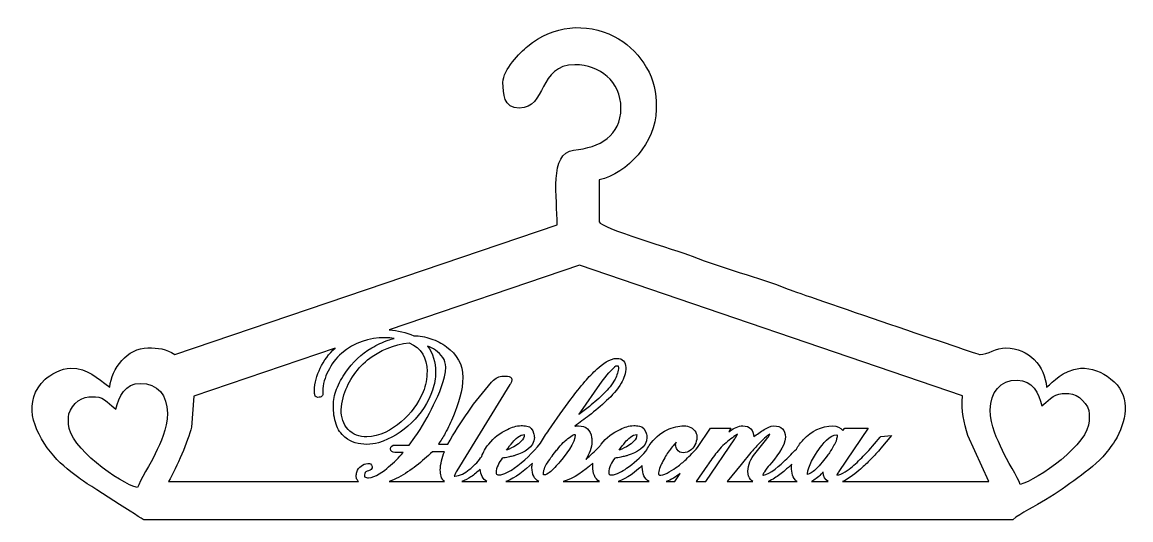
# Model space of a CAD drawing. Header units: millimetres. Extents: x -1234 to 1259, y 230 to 2117.
# Drawn here: x -1229.3 to -772.9, y 881 to 1086 of the extents above; entities that cross this region are included whole.
import ezdxf

# ---------------------------------------------------------------- set-up
doc = ezdxf.new("R2010")
doc.units = ezdxf.units.MM
doc.header["$MEASUREMENT"] = 0
doc.layers.add('layer 1', color=7, linetype='Continuous')

msp = doc.modelspace()

# ---------------------------------------------------------------- linework, layer by layer
at = {"layer": 'layer 1', "color": 142}
for points, knots in [([(-1217.6094, 908.9767), (-1214.0927, 904.518), (-1210.4809, 901.5783), (-1205.9952, 898.2689), (-1205.9952, 898.2689), (-1203.0782, 896.1191), (-1179.2403, 881.0155), (-1179.2074, 880.9702), (-1179.2074, 880.9702), (-1179.2074, 880.9702), (-821.4962, 880.9702), (-821.4962, 880.9702), (-821.4962, 880.9702), (-818.2388, 883.8013), (-812.0562, 886.7067), (-807.9915, 889.229), (-807.9915, 889.229), (-803.0368, 892.3038), (-799.2006, 894.9606), (-794.7101, 898.2689), (-794.7101, 898.2689), (-790.5251, 901.3533), (-786.5478, 904.4129), (-783.1334, 908.4578), (-783.1334, 908.4578), (-781.7983, 910.0405), (-779.3814, 913.2802), (-778.5151, 915.0016), (-778.5151, 915.0016), (-774.4051, 923.1741), (-772.8716, 932.5812), (-781.2086, 939.1161), (-781.2086, 939.1161), (-784.8919, 942.0045), (-788.9431, 943.4723), (-793.5936, 943.4723), (-793.5936, 943.4723), (-801.5775, 942.4195), (-804.4844, 937.8313), (-807.5451, 935.6588), (-807.5451, 935.6588), (-808.2671, 944.3333), (-814.8469, 951.8418), (-824.2862, 951.8418), (-824.2862, 951.8418), (-828.1535, 951.8418), (-831.9235, 949.0517), (-834.8883, 949.0517), (-834.8883, 949.0517), (-835.3974, 949.0517), (-907.6822, 973.6197), (-913.9062, 976.0653), (-913.9062, 976.0653), (-926.859, 981.1569), (-940.468, 984.4652), (-953.4191, 989.5667), (-953.4191, 989.5667), (-959.954, 992.141), (-991.7019, 1001.5216), (-991.7019, 1003.7411), (-991.7019, 1003.7411), (-991.7019, 1003.7411), (-991.7019, 1021.0401), (-991.7019, 1021.0401), (-991.7019, 1021.0401), (-980.3017, 1023.6968), (-968.2648, 1036.379), (-968.2648, 1050.0591), (-968.2648, 1050.0591), (-968.2648, 1050.0591), (-968.2648, 1053.4074), (-968.2648, 1053.4074), (-968.2648, 1053.4074), (-968.2648, 1064.3134), (-975.9176, 1075.4037), (-985.5635, 1080.1932), (-985.5635, 1080.1932), (-997.3429, 1086.0468), (-1010.6954, 1084.8118), (-1021.1259, 1076.1338), (-1021.1259, 1076.1338), (-1024.4237, 1073.3915), (-1031.323, 1066.5633), (-1031.323, 1061.2208), (-1031.323, 1061.2208), (-1031.323, 1056.6613), (-1031.0265, 1050.617), (-1024.6271, 1050.617), (-1024.6271, 1050.617), (-1013.235, 1050.617), (-1016.9689, 1068.4757), (-1001.7475, 1068.4757), (-1001.7475, 1068.4757), (-991.427, 1068.4757), (-982.7727, 1061.7433), (-982.7727, 1050.617), (-982.7727, 1050.617), (-982.7727, 1039.1563), (-991.3743, 1034.4263), (-1002.2785, 1033.2914), (-1002.2785, 1033.2914), (-1012.3319, 1032.2446), (-1009.0009, 1013.4351), (-1008.9755, 1002.5507), (-1008.9755, 1002.5507), (-1008.9755, 1002.5507), (-1166.3713, 949.0517), (-1166.3713, 949.0517), (-1166.3713, 949.0517), (-1170.1052, 951.5521), (-1173.2356, 951.8418), (-1177.5348, 951.8418), (-1177.5348, 951.8418), (-1185.8891, 951.8418), (-1192.5249, 943.2671), (-1193.1574, 935.6588), (-1193.1574, 935.6588), (-1198.9109, 939.5109), (-1201.8457, 943.4723), (-1209.3425, 943.4723), (-1209.3425, 943.4723), (-1212.9098, 943.4723), (-1217.9044, 940.7158), (-1219.82, 938.8823), (-1219.82, 938.8823), (-1229.2558, 929.854), (-1224.7811, 918.069), (-1217.6094, 908.9767)], [0, 0, 0, 0, 0.03030303, 0.03030303, 0.03030303, 0.03030303, 0.06060606, 0.06060606, 0.06060606, 0.06060606, 0.09090909, 0.09090909, 0.09090909, 0.09090909, 0.12121212, 0.12121212, 0.12121212, 0.12121212, 0.15151515, 0.15151515, 0.15151515, 0.15151515, 0.18181818, 0.18181818, 0.18181818, 0.18181818, 0.21212121, 0.21212121, 0.21212121, 0.21212121, 0.24242424, 0.24242424, 0.24242424, 0.24242424, 0.27272727, 0.27272727, 0.27272727, 0.27272727, 0.3030303, 0.3030303, 0.3030303, 0.3030303, 0.33333333, 0.33333333, 0.33333333, 0.33333333, 0.36363636, 0.36363636, 0.36363636, 0.36363636, 0.39393939, 0.39393939, 0.39393939, 0.39393939, 0.42424242, 0.42424242, 0.42424242, 0.42424242, 0.45454545, 0.45454545, 0.45454545, 0.45454545, 0.48484848, 0.48484848, 0.48484848, 0.48484848, 0.51515152, 0.51515152, 0.51515152, 0.51515152, 0.54545455, 0.54545455, 0.54545455, 0.54545455, 0.57575758, 0.57575758, 0.57575758, 0.57575758, 0.60606061, 0.60606061, 0.60606061, 0.60606061, 0.63636364, 0.63636364, 0.63636364, 0.63636364, 0.66666667, 0.66666667, 0.66666667, 0.66666667, 0.6969697, 0.6969697, 0.6969697, 0.6969697, 0.72727273, 0.72727273, 0.72727273, 0.72727273, 0.75757576, 0.75757576, 0.75757576, 0.75757576, 0.78787879, 0.78787879, 0.78787879, 0.78787879, 0.81818182, 0.81818182, 0.81818182, 0.81818182, 0.84848485, 0.84848485, 0.84848485, 0.84848485, 0.87878788, 0.87878788, 0.87878788, 0.87878788, 0.90909091, 0.90909091, 0.90909091, 0.90909091, 0.93939394, 0.93939394, 0.93939394, 0.93939394, 1, 1, 1, 1]), ([(-1078.1621, 959.2597), (-1078.1621, 959.2597), (-999.7725, 985.8852), (-999.7725, 985.8852), (-999.7725, 985.8852), (-999.7725, 985.8852), (-842.1524, 932.019), (-842.1524, 932.019), (-842.1524, 932.019), (-842.6614, 925.6758), (-841.6539, 921.1845), (-839.9746, 915.6822), (-839.9746, 915.6822), (-839.9746, 915.6822), (-831.3798, 896.7308), (-831.3798, 896.7308), (-831.3798, 896.7308), (-831.3798, 896.7308), (-891.5654, 896.7308), (-891.5654, 896.7308), (-891.5654, 896.7308), (-888.7442, 897.9456), (-885.871, 900.355), (-884.1259, 901.8899), (-884.1259, 901.8899), (-884.1259, 901.8899), (-884.1185, 901.896), (-884.1185, 901.896), (-884.1185, 901.896), (-884.1185, 901.896), (-884.11, 901.9034), (-884.11, 901.9034), (-884.11, 901.9034), (-882.6893, 903.2158), (-881.281, 904.5474), (-879.9127, 905.9136), (-879.9127, 905.9136), (-878.4524, 907.3756), (-877.0653, 908.9095), (-875.773, 910.5227), (-875.773, 910.5227), (-875.773, 910.5227), (-871.3649, 915.7593), (-871.3649, 915.7593), (-871.3649, 915.7593), (-871.3649, 915.7593), (-875.8317, 915.3125), (-875.8317, 915.3125), (-875.8317, 915.3125), (-875.8317, 915.3125), (-876.0705, 915.0253), (-876.0705, 915.0253), (-876.0705, 915.0253), (-878.1078, 912.5769), (-880.2024, 910.1632), (-882.3936, 907.85), (-882.3936, 907.85), (-884.0385, 906.1134), (-885.761, 904.4006), (-887.5906, 902.8564), (-887.5906, 902.8564), (-888.9232, 901.7339), (-891.8891, 899.379), (-893.8829, 899.3864), (-893.8829, 899.3864), (-893.7485, 899.8937), (-893.2787, 900.6231), (-893.0576, 900.95), (-893.0576, 900.95), (-893.0576, 900.95), (-880.9669, 918.7839), (-880.9669, 918.7839), (-880.9669, 918.7839), (-880.9669, 918.7839), (-890.6304, 918.7839), (-890.6304, 918.7839), (-890.6304, 918.7839), (-890.6304, 918.7839), (-891.4267, 917.8161), (-891.4267, 917.8161), (-891.4267, 917.8161), (-892.4293, 919.0203), (-893.7778, 919.7101), (-895.4815, 919.7101), (-895.4815, 919.7101), (-900.2972, 919.7101), (-904.3109, 917.4365), (-907.6277, 914.0616), (-907.6277, 914.0616), (-907.6277, 914.0616), (-907.6419, 914.0471), (-907.6419, 914.0471), (-907.6419, 914.0471), (-908.7644, 912.8568), (-909.7627, 911.5454), (-910.5576, 910.112), (-910.5576, 910.112), (-912.0455, 908.5611), (-913.5645, 907.0403), (-915.1161, 905.5531), (-915.1161, 905.5531), (-916.7812, 903.9559), (-921.6457, 899.4115), (-924.1216, 899.4115), (-924.1216, 899.4115), (-924.1655, 899.4115), (-924.2547, 899.414), (-924.3159, 899.4274), (-924.3159, 899.4274), (-924.3194, 899.4603), (-924.3208, 899.4957), (-924.3208, 899.5166), (-924.3208, 899.5166), (-924.3134, 899.7939), (-923.8606, 900.5407), (-923.7116, 900.771), (-923.7116, 900.771), (-923.0919, 901.7414), (-922.3221, 902.6824), (-921.5746, 903.5561), (-921.5746, 903.5561), (-919.3523, 906.1573), (-915.0524, 911.378), (-915.0524, 914.9966), (-915.0524, 914.9966), (-915.0524, 918.0817), (-916.8024, 919.7101), (-919.8589, 919.7101), (-919.8589, 919.7101), (-921.1409, 919.7101), (-922.7894, 918.79), (-923.8563, 918.1412), (-923.8563, 918.1412), (-925.3166, 917.2539), (-926.7458, 916.2217), (-928.1226, 915.1572), (-928.1226, 915.1572), (-928.1764, 918.0067), (-929.699, 919.7101), (-932.6504, 919.7101), (-932.6504, 919.7101), (-934.4786, 919.7101), (-936.3386, 918.7051), (-937.8046, 917.6951), (-937.8046, 917.6951), (-937.8046, 917.6951), (-937.8272, 917.6774), (-937.8272, 917.6774), (-937.8272, 917.6774), (-937.8272, 917.6774), (-938.3172, 917.2943), (-938.3172, 917.2943), (-938.3172, 917.2943), (-938.3172, 917.2943), (-937.5198, 918.7839), (-937.5198, 918.7839), (-937.5198, 918.7839), (-937.5198, 918.7839), (-945.9339, 918.7839), (-945.9339, 918.7839), (-945.9339, 918.7839), (-945.9339, 918.7839), (-951.2597, 910.7395), (-951.2597, 910.7395), (-951.2597, 910.7395), (-952.7773, 909.0769), (-954.3406, 907.4386), (-955.9781, 905.8934), (-955.9781, 905.8934), (-957.142, 904.7929), (-958.3812, 903.693), (-959.689, 902.7637), (-959.689, 902.7637), (-961.0888, 901.7707), (-964.515, 899.4115), (-966.2961, 899.4115), (-966.2961, 899.4115), (-966.4928, 899.4115), (-967.0634, 899.4377), (-967.2003, 899.6224), (-967.2003, 899.6224), (-967.2279, 899.6584), (-967.2407, 899.7115), (-967.2481, 899.7554), (-967.2481, 899.7554), (-967.4607, 901.0728), (-966.4288, 903.3209), (-965.8561, 904.471), (-965.8561, 904.471), (-965.3679, 905.3801), (-964.8503, 906.3009), (-964.3883, 907.2211), (-964.3883, 907.2211), (-963.926, 907.9459), (-963.4463, 908.6601), (-962.9567, 909.3659), (-962.9567, 909.3659), (-962.3054, 910.252), (-961.2233, 911.6653), (-959.9816, 912.9282), (-959.9816, 912.9282), (-960.1489, 912.5568), (-960.2589, 912.1595), (-960.2589, 911.752), (-960.2589, 911.752), (-960.2589, 911.157), (-959.9632, 910.5), (-959.689, 909.9825), (-959.689, 909.9825), (-959.158, 908.9686), (-958.1205, 908.6131), (-957.0284, 908.6131), (-957.0284, 908.6131), (-954.9197, 908.6131), (-953.4116, 910.0355), (-952.3588, 911.7343), (-952.3588, 911.7343), (-952.3588, 911.7343), (-952.3259, 911.7856), (-952.3259, 911.7856), (-952.3259, 911.7856), (-952.3259, 911.7856), (-952.2991, 911.8443), (-952.2991, 911.8443), (-952.2991, 911.8443), (-951.8915, 912.7602), (-951.479, 913.8894), (-951.479, 914.9043), (-951.479, 914.9043), (-951.479, 915.6267), (-951.622, 916.3317), (-951.9464, 916.9801), (-951.9464, 916.9801), (-951.9464, 916.9801), (-951.9598, 917.007), (-951.9598, 917.007), (-951.9598, 917.007), (-951.9598, 917.007), (-951.974, 917.0321), (-951.974, 917.0321), (-951.974, 917.0321), (-953.0409, 918.8614), (-954.7456, 919.7101), (-956.842, 919.7101), (-956.842, 919.7101), (-957.9811, 919.7101), (-959.1213, 919.5594), (-960.2335, 919.3192), (-960.2335, 919.3192), (-961.4585, 919.0546), (-962.633, 918.6219), (-963.7413, 918.0372), (-963.7413, 918.0372), (-966.7635, 916.5878), (-969.2047, 914.4352), (-971.0853, 911.6628), (-971.0853, 911.6628), (-971.6085, 910.8899), (-972.0783, 910.0783), (-972.4798, 909.2346), (-972.4798, 909.2346), (-974.8726, 906.6681), (-977.5251, 904.1904), (-980.4344, 902.2204), (-980.4344, 902.2204), (-980.4344, 902.2204), (-980.4478, 902.2112), (-980.4478, 902.2112), (-980.4478, 902.2112), (-982.0341, 901.0936), (-984.5815, 899.5039), (-986.5961, 899.5039), (-986.5961, 899.5039), (-986.8986, 899.5039), (-987.4246, 899.5403), (-987.6422, 899.7915), (-987.6422, 899.7915), (-987.7858, 899.956), (-987.8137, 900.2358), (-987.8137, 900.4448), (-987.8137, 900.4448), (-987.8137, 902.4337), (-986.4896, 904.7129), (-985.3385, 906.3579), (-985.3385, 906.3579), (-984.4948, 906.4824), (-983.632, 906.6604), (-982.8045, 906.8227), (-982.8045, 906.8227), (-982.1964, 906.9419), (-981.5862, 907.0672), (-980.9813, 907.2133), (-980.9813, 907.2133), (-980.589, 907.3084), (-980.1765, 907.4131), (-979.7969, 907.5554), (-979.7969, 907.5554), (-976.5378, 908.6998), (-972.0571, 910.8545), (-972.0571, 914.9043), (-972.0571, 914.9043), (-972.0571, 915.494), (-972.1876, 916.0887), (-972.3723, 916.6465), (-972.3723, 916.6465), (-972.7547, 918.0916), (-973.5747, 919.4101), (-975.1744, 919.61), (-975.1744, 919.61), (-975.9328, 919.7048), (-976.7468, 919.8042), (-977.5123, 919.8042), (-977.5123, 919.8042), (-979.4304, 919.8042), (-981.4015, 919.0772), (-983.0978, 918.2314), (-983.0978, 918.2314), (-986.1323, 916.8323), (-988.7965, 914.8763), (-990.8433, 912.2157), (-990.8433, 912.2157), (-991.1483, 911.8344), (-991.4507, 911.4276), (-991.7348, 911.0101), (-991.7348, 911.0101), (-993.4703, 909.2431), (-995.3187, 907.5023), (-997.2704, 905.8732), (-997.2704, 905.8732), (-995.7715, 908.0846), (-994.7644, 910.5775), (-994.7644, 913.3272), (-994.7644, 913.3272), (-994.7644, 913.8229), (-994.7743, 914.379), (-994.8694, 914.8689), (-994.8694, 914.8689), (-995.2943, 917.9211), (-997.0765, 919.7101), (-1000.221, 919.7101), (-1000.221, 919.7101), (-1000.7531, 919.7101), (-1001.2813, 919.6637), (-1001.8048, 919.5771), (-1001.8048, 919.5771), (-999.7926, 921.0045), (-997.8067, 922.4715), (-995.8606, 923.9863), (-995.8606, 923.9863), (-993.3815, 925.9171), (-990.9533, 927.9367), (-988.6589, 930.0858), (-988.6589, 930.0858), (-986.456, 932.1485), (-984.1262, 934.6103), (-982.645, 937.2599), (-982.645, 937.2599), (-981.5367, 939.2438), (-980.7687, 941.435), (-980.7687, 943.7294), (-980.7687, 943.7294), (-980.7687, 946.1053), (-982.0578, 947.5168), (-984.464, 947.5168), (-984.464, 947.5168), (-987.3592, 947.5168), (-990.5331, 945.0207), (-992.5714, 943.1822), (-992.5714, 943.1822), (-994.3635, 941.5659), (-996.0304, 939.7748), (-997.604, 937.9473), (-997.604, 937.9473), (-999.6264, 935.6008), (-1001.5335, 933.1415), (-1003.3674, 930.6454), (-1003.3674, 930.6454), (-1003.3674, 930.6454), (-1007.7295, 924.7048), (-1007.7295, 924.7048), (-1007.7295, 924.7048), (-1007.7295, 924.7048), (-1011.2565, 919.6938), (-1011.2565, 919.6938), (-1011.2565, 919.6938), (-1011.2565, 919.6938), (-1012.4681, 917.9222), (-1012.4681, 917.9222), (-1012.4681, 917.9222), (-1013.6914, 916.1803), (-1014.8676, 914.3814), (-1015.9271, 912.5232), (-1015.9271, 912.5232), (-1019.065, 908.7677), (-1022.7122, 904.9726), (-1026.7786, 902.2204), (-1026.7786, 902.2204), (-1026.7786, 902.2204), (-1026.7921, 902.2112), (-1026.7921, 902.2112), (-1026.7921, 902.2112), (-1028.3783, 901.0936), (-1030.9257, 899.5039), (-1032.9403, 899.5039), (-1032.9403, 899.5039), (-1033.2428, 899.5039), (-1033.7688, 899.5403), (-1033.9864, 899.7915), (-1033.9864, 899.7915), (-1034.13, 899.956), (-1034.1576, 900.2358), (-1034.1576, 900.4448), (-1034.1576, 900.4448), (-1034.1576, 902.4337), (-1032.8353, 904.7129), (-1031.6827, 906.3579), (-1031.6827, 906.3579), (-1030.839, 906.4824), (-1029.9762, 906.6604), (-1029.1506, 906.8227), (-1029.1506, 906.8227), (-1028.5403, 906.9419), (-1027.9304, 907.0672), (-1027.3255, 907.2133), (-1027.3255, 907.2133), (-1026.9332, 907.3084), (-1026.5207, 907.4131), (-1026.1408, 907.5554), (-1026.1408, 907.5554), (-1022.882, 908.6998), (-1018.4013, 910.8545), (-1018.4013, 914.9043), (-1018.4013, 914.9043), (-1018.4013, 915.494), (-1018.5315, 916.0887), (-1018.7165, 916.6465), (-1018.7165, 916.6465), (-1019.0996, 918.0916), (-1019.9186, 919.4101), (-1021.5183, 919.61), (-1021.5183, 919.61), (-1022.2771, 919.7048), (-1023.0921, 919.8042), (-1023.8566, 919.8042), (-1023.8566, 919.8042), (-1025.7764, 919.8042), (-1027.7458, 919.0772), (-1029.442, 918.2314), (-1029.442, 918.2314), (-1032.4766, 916.8323), (-1035.1425, 914.8763), (-1037.1872, 912.2157), (-1037.1872, 912.2157), (-1038.4324, 910.6606), (-1039.4608, 908.9198), (-1040.0809, 907.0074), (-1040.0809, 907.0074), (-1040.2751, 906.8797), (-1040.4304, 906.6925), (-1040.5277, 906.4598), (-1040.5277, 906.4598), (-1041.8182, 904.6156), (-1043.4844, 903.0312), (-1045.2673, 901.6681), (-1045.2673, 901.6681), (-1045.2673, 901.6681), (-1045.278, 901.66), (-1045.278, 901.66), (-1045.278, 901.66), (-1045.278, 901.66), (-1045.2882, 901.649), (-1045.2882, 901.649), (-1045.2882, 901.649), (-1046.9031, 900.3334), (-1049.0405, 898.9831), (-1051.1995, 898.9831), (-1051.1995, 898.9831), (-1051.2398, 898.9831), (-1051.3088, 898.9838), (-1051.3753, 898.9891), (-1051.3753, 898.9891), (-1051.2448, 899.6142), (-1050.5645, 900.8053), (-1050.3201, 901.2178), (-1050.3201, 901.2178), (-1050.3201, 901.2178), (-1028.4706, 936.7703), (-1028.4706, 936.7703), (-1028.4706, 936.7703), (-1028.2506, 937.0778), (-1027.9255, 937.5323), (-1027.8356, 937.8886), (-1027.8356, 937.8886), (-1027.7893, 938.0732), (-1027.743, 938.2597), (-1027.697, 938.4447), (-1027.697, 938.4447), (-1027.697, 938.4447), (-1027.669, 938.5547), (-1027.669, 938.5547), (-1027.669, 938.5547), (-1027.669, 938.5547), (-1027.669, 938.6672), (-1027.669, 938.6672), (-1027.669, 938.6672), (-1027.669, 939.6772), (-1028.4993, 940.136), (-1029.4166, 940.136), (-1029.4166, 940.136), (-1029.4166, 940.136), (-1031.8281, 940.136), (-1031.8281, 940.136), (-1031.8281, 940.136), (-1033.5276, 940.136), (-1034.9684, 938.9), (-1036.0339, 937.6961), (-1036.0339, 937.6961), (-1042.9534, 929.8908), (-1048.8951, 921.2047), (-1054.0494, 912.1443), (-1054.0494, 912.1443), (-1054.0494, 912.1443), (-1057.9191, 912.1443), (-1057.9191, 912.1443), (-1057.9191, 912.1443), (-1056.9035, 913.5851), (-1055.9692, 915.084), (-1055.1248, 916.6317), (-1055.1248, 916.6317), (-1053.8661, 918.9396), (-1052.7539, 921.3363), (-1051.7464, 923.7638), (-1051.7464, 923.7638), (-1049.7226, 928.6308), (-1047.8767, 934.3641), (-1047.8767, 939.6857), (-1047.8767, 939.6857), (-1047.8767, 945.0047), (-1050.2811, 949.1801), (-1054.5559, 952.2896), (-1054.5559, 952.2896), (-1056.5271, 953.7238), (-1058.7013, 954.8119), (-1061.0035, 955.6118), (-1061.0035, 955.6118), (-1063.2835, 956.4024), (-1065.6512, 956.7997), (-1068.0648, 956.8198), (-1068.0648, 956.8198), (-1071.3014, 958.2087), (-1074.6755, 959.0344), (-1078.1621, 959.2597)], [0, 0, 0, 0, 0.00719424, 0.00719424, 0.00719424, 0.00719424, 0.01438849, 0.01438849, 0.01438849, 0.01438849, 0.02158273, 0.02158273, 0.02158273, 0.02158273, 0.02877698, 0.02877698, 0.02877698, 0.02877698, 0.03597122, 0.03597122, 0.03597122, 0.03597122, 0.04316547, 0.04316547, 0.04316547, 0.04316547, 0.05035971, 0.05035971, 0.05035971, 0.05035971, 0.05755396, 0.05755396, 0.05755396, 0.05755396, 0.0647482, 0.0647482, 0.0647482, 0.0647482, 0.07194245, 0.07194245, 0.07194245, 0.07194245, 0.07913669, 0.07913669, 0.07913669, 0.07913669, 0.08633094, 0.08633094, 0.08633094, 0.08633094, 0.09352518, 0.09352518, 0.09352518, 0.09352518, 0.10071942, 0.10071942, 0.10071942, 0.10071942, 0.10791367, 0.10791367, 0.10791367, 0.10791367, 0.11510791, 0.11510791, 0.11510791, 0.11510791, 0.12230216, 0.12230216, 0.12230216, 0.12230216, 0.1294964, 0.1294964, 0.1294964, 0.1294964, 0.13669065, 0.13669065, 0.13669065, 0.13669065, 0.14388489, 0.14388489, 0.14388489, 0.14388489, 0.15107914, 0.15107914, 0.15107914, 0.15107914, 0.15827338, 0.15827338, 0.15827338, 0.15827338, 0.16546763, 0.16546763, 0.16546763, 0.16546763, 0.17266187, 0.17266187, 0.17266187, 0.17266187, 0.17985612, 0.17985612, 0.17985612, 0.17985612, 0.18705036, 0.18705036, 0.18705036, 0.18705036, 0.1942446, 0.1942446, 0.1942446, 0.1942446, 0.20143885, 0.20143885, 0.20143885, 0.20143885, 0.20863309, 0.20863309, 0.20863309, 0.20863309, 0.21582734, 0.21582734, 0.21582734, 0.21582734, 0.22302158, 0.22302158, 0.22302158, 0.22302158, 0.23021583, 0.23021583, 0.23021583, 0.23021583, 0.23741007, 0.23741007, 0.23741007, 0.23741007, 0.24460432, 0.24460432, 0.24460432, 0.24460432, 0.25179856, 0.25179856, 0.25179856, 0.25179856, 0.25899281, 0.25899281, 0.25899281, 0.25899281, 0.26618705, 0.26618705, 0.26618705, 0.26618705, 0.27338129, 0.27338129, 0.27338129, 0.27338129, 0.28057554, 0.28057554, 0.28057554, 0.28057554, 0.28776978, 0.28776978, 0.28776978, 0.28776978, 0.29496403, 0.29496403, 0.29496403, 0.29496403, 0.30215827, 0.30215827, 0.30215827, 0.30215827, 0.30935252, 0.30935252, 0.30935252, 0.30935252, 0.31654676, 0.31654676, 0.31654676, 0.31654676, 0.32374101, 0.32374101, 0.32374101, 0.32374101, 0.33093525, 0.33093525, 0.33093525, 0.33093525, 0.3381295, 0.3381295, 0.3381295, 0.3381295, 0.34532374, 0.34532374, 0.34532374, 0.34532374, 0.35251799, 0.35251799, 0.35251799, 0.35251799, 0.35971223, 0.35971223, 0.35971223, 0.35971223, 0.36690647, 0.36690647, 0.36690647, 0.36690647, 0.37410072, 0.37410072, 0.37410072, 0.37410072, 0.38129496, 0.38129496, 0.38129496, 0.38129496, 0.38848921, 0.38848921, 0.38848921, 0.38848921, 0.39568345, 0.39568345, 0.39568345, 0.39568345, 0.4028777, 0.4028777, 0.4028777, 0.4028777, 0.41007194, 0.41007194, 0.41007194, 0.41007194, 0.41726619, 0.41726619, 0.41726619, 0.41726619, 0.42446043, 0.42446043, 0.42446043, 0.42446043, 0.43165468, 0.43165468, 0.43165468, 0.43165468, 0.43884892, 0.43884892, 0.43884892, 0.43884892, 0.44604317, 0.44604317, 0.44604317, 0.44604317, 0.45323741, 0.45323741, 0.45323741, 0.45323741, 0.46043165, 0.46043165, 0.46043165, 0.46043165, 0.4676259, 0.4676259, 0.4676259, 0.4676259, 0.47482014, 0.47482014, 0.47482014, 0.47482014, 0.48201439, 0.48201439, 0.48201439, 0.48201439, 0.48920863, 0.48920863, 0.48920863, 0.48920863, 0.49640288, 0.49640288, 0.49640288, 0.49640288, 0.50359712, 0.50359712, 0.50359712, 0.50359712, 0.51079137, 0.51079137, 0.51079137, 0.51079137, 0.51798561, 0.51798561, 0.51798561, 0.51798561, 0.52517986, 0.52517986, 0.52517986, 0.52517986, 0.5323741, 0.5323741, 0.5323741, 0.5323741, 0.53956835, 0.53956835, 0.53956835, 0.53956835, 0.54676259, 0.54676259, 0.54676259, 0.54676259, 0.55395683, 0.55395683, 0.55395683, 0.55395683, 0.56115108, 0.56115108, 0.56115108, 0.56115108, 0.56834532, 0.56834532, 0.56834532, 0.56834532, 0.57553957, 0.57553957, 0.57553957, 0.57553957, 0.58273381, 0.58273381, 0.58273381, 0.58273381, 0.58992806, 0.58992806, 0.58992806, 0.58992806, 0.5971223, 0.5971223, 0.5971223, 0.5971223, 0.60431655, 0.60431655, 0.60431655, 0.60431655, 0.61151079, 0.61151079, 0.61151079, 0.61151079, 0.61870504, 0.61870504, 0.61870504, 0.61870504, 0.62589928, 0.62589928, 0.62589928, 0.62589928, 0.63309353, 0.63309353, 0.63309353, 0.63309353, 0.64028777, 0.64028777, 0.64028777, 0.64028777, 0.64748201, 0.64748201, 0.64748201, 0.64748201, 0.65467626, 0.65467626, 0.65467626, 0.65467626, 0.6618705, 0.6618705, 0.6618705, 0.6618705, 0.66906475, 0.66906475, 0.66906475, 0.66906475, 0.67625899, 0.67625899, 0.67625899, 0.67625899, 0.68345324, 0.68345324, 0.68345324, 0.68345324, 0.69064748, 0.69064748, 0.69064748, 0.69064748, 0.69784173, 0.69784173, 0.69784173, 0.69784173, 0.70503597, 0.70503597, 0.70503597, 0.70503597, 0.71223022, 0.71223022, 0.71223022, 0.71223022, 0.71942446, 0.71942446, 0.71942446, 0.71942446, 0.72661871, 0.72661871, 0.72661871, 0.72661871, 0.73381295, 0.73381295, 0.73381295, 0.73381295, 0.74100719, 0.74100719, 0.74100719, 0.74100719, 0.74820144, 0.74820144, 0.74820144, 0.74820144, 0.75539568, 0.75539568, 0.75539568, 0.75539568, 0.76258993, 0.76258993, 0.76258993, 0.76258993, 0.76978417, 0.76978417, 0.76978417, 0.76978417, 0.77697842, 0.77697842, 0.77697842, 0.77697842, 0.78417266, 0.78417266, 0.78417266, 0.78417266, 0.79136691, 0.79136691, 0.79136691, 0.79136691, 0.79856115, 0.79856115, 0.79856115, 0.79856115, 0.8057554, 0.8057554, 0.8057554, 0.8057554, 0.81294964, 0.81294964, 0.81294964, 0.81294964, 0.82014388, 0.82014388, 0.82014388, 0.82014388, 0.82733813, 0.82733813, 0.82733813, 0.82733813, 0.83453237, 0.83453237, 0.83453237, 0.83453237, 0.84172662, 0.84172662, 0.84172662, 0.84172662, 0.84892086, 0.84892086, 0.84892086, 0.84892086, 0.85611511, 0.85611511, 0.85611511, 0.85611511, 0.86330935, 0.86330935, 0.86330935, 0.86330935, 0.8705036, 0.8705036, 0.8705036, 0.8705036, 0.87769784, 0.87769784, 0.87769784, 0.87769784, 0.88489209, 0.88489209, 0.88489209, 0.88489209, 0.89208633, 0.89208633, 0.89208633, 0.89208633, 0.89928058, 0.89928058, 0.89928058, 0.89928058, 0.90647482, 0.90647482, 0.90647482, 0.90647482, 0.91366906, 0.91366906, 0.91366906, 0.91366906, 0.92086331, 0.92086331, 0.92086331, 0.92086331, 0.92805755, 0.92805755, 0.92805755, 0.92805755, 0.9352518, 0.9352518, 0.9352518, 0.9352518, 0.94244604, 0.94244604, 0.94244604, 0.94244604, 0.94964029, 0.94964029, 0.94964029, 0.94964029, 0.95683453, 0.95683453, 0.95683453, 0.95683453, 0.96402878, 0.96402878, 0.96402878, 0.96402878, 0.97122302, 0.97122302, 0.97122302, 0.97122302, 0.97841727, 0.97841727, 0.97841727, 0.97841727, 0.98561151, 0.98561151, 0.98561151, 0.98561151, 1, 1, 1, 1]), ([(-1158.6124, 931.9341), (-1158.6124, 931.9341), (-1100.3557, 951.7219), (-1100.3557, 951.7219), (-1100.3557, 951.7219), (-1103.0248, 949.4214), (-1105.0724, 946.6019), (-1106.5737, 943.4125), (-1106.5737, 943.4125), (-1107.918, 940.5612), (-1108.9329, 937.3961), (-1108.9329, 934.218), (-1108.9329, 934.218), (-1108.9329, 933.6951), (-1108.8859, 933.1627), (-1108.8356, 932.6434), (-1108.8356, 932.6434), (-1108.8356, 932.6434), (-1108.8321, 932.613), (-1108.8321, 932.613), (-1108.8321, 932.613), (-1108.8321, 932.613), (-1108.8271, 932.5836), (-1108.8271, 932.5836), (-1108.8271, 932.5836), (-1108.6658, 931.6207), (-1107.8423, 931.274), (-1106.9678, 931.4537), (-1106.9678, 931.4537), (-1106.4202, 931.4983), (-1105.9748, 931.8319), (-1105.6363, 932.2561), (-1105.6363, 932.2561), (-1105.6363, 932.2561), (-1105.4353, 932.5065), (-1105.4353, 932.5065), (-1105.4353, 932.5065), (-1105.4353, 932.5065), (-1105.4353, 932.8267), (-1105.4353, 932.8267), (-1105.4353, 932.8267), (-1105.4353, 933.2105), (-1105.4806, 933.6131), (-1105.5277, 933.9951), (-1105.5277, 933.9951), (-1105.516, 936.8407), (-1104.5799, 939.6697), (-1103.3499, 942.2069), (-1103.3499, 942.2069), (-1101.9639, 945.0617), (-1100.1003, 947.5797), (-1097.6891, 949.6517), (-1097.6891, 949.6517), (-1092.554, 954.0648), (-1086.4991, 956.0115), (-1079.7484, 956.0115), (-1079.7484, 956.0115), (-1078.5519, 956.0115), (-1077.3598, 955.9319), (-1076.1811, 955.7596), (-1076.1811, 955.7596), (-1077.0036, 955.5446), (-1077.8175, 955.2923), (-1078.6199, 955.0051), (-1078.6199, 955.0051), (-1080.932, 954.1776), (-1083.1628, 953.0937), (-1085.2967, 951.8814), (-1085.2967, 951.8814), (-1085.2967, 951.8814), (-1085.3144, 951.8711), (-1085.3144, 951.8711), (-1085.3144, 951.8711), (-1089.6217, 949.3004), (-1093.2144, 945.9096), (-1096.0717, 941.781), (-1096.0717, 941.781), (-1097.5816, 939.6025), (-1098.8912, 937.2557), (-1099.8357, 934.7741), (-1099.8357, 934.7741), (-1100.6716, 932.5727), (-1101.1464, 930.2732), (-1101.1464, 927.914), (-1101.1464, 927.914), (-1101.1464, 925.3886), (-1100.8641, 922.78), (-1100.0289, 920.3836), (-1100.0289, 920.3836), (-1099.2906, 918.2622), (-1098.0966, 916.4173), (-1096.3682, 914.9765), (-1096.3682, 914.9765), (-1093.8084, 912.844), (-1090.6267, 912.0771), (-1087.3474, 912.0771), (-1087.3474, 912.0771), (-1085.7562, 912.0771), (-1084.1413, 912.2653), (-1082.624, 912.7694), (-1082.624, 912.7694), (-1077.4008, 914.3372), (-1072.8582, 917.1517), (-1068.9588, 920.9574), (-1068.9588, 920.9574), (-1065.0406, 924.7844), (-1062.1005, 929.2792), (-1060.348, 934.4716), (-1060.348, 934.4716), (-1059.4937, 936.8376), (-1059.0911, 939.305), (-1059.0911, 941.817), (-1059.0911, 941.817), (-1059.0911, 945.8499), (-1060.0466, 949.5724), (-1062.4468, 952.5493), (-1062.4468, 952.5493), (-1061.2858, 952.1393), (-1060.181, 951.5765), (-1059.1282, 950.8866), (-1059.1282, 950.8866), (-1056.6933, 949.1776), (-1054.8945, 946.9352), (-1054.8945, 943.8571), (-1054.8945, 943.8571), (-1054.8945, 938.9463), (-1057.7235, 932.6289), (-1059.8945, 928.3258), (-1059.8945, 928.3258), (-1059.8945, 928.3258), (-1059.8994, 928.3166), (-1059.8994, 928.3166), (-1059.8994, 928.3166), (-1059.8994, 928.3166), (-1059.9044, 928.3057), (-1059.9044, 928.3057), (-1059.9044, 928.3057), (-1062.1033, 923.6714), (-1064.6589, 919.2099), (-1067.6053, 915.0101), (-1067.6053, 915.0101), (-1067.6053, 915.0101), (-1070.0126, 911.7746), (-1070.0126, 911.7746), (-1070.0126, 911.7746), (-1070.0126, 911.7746), (-1075.8549, 911.7746), (-1075.8549, 911.7746), (-1075.8549, 911.7746), (-1076.8221, 911.7746), (-1077.6032, 911.2394), (-1077.6032, 910.2117), (-1077.6032, 910.2117), (-1077.6032, 909.2003), (-1076.7733, 908.7401), (-1075.8549, 908.7401), (-1075.8549, 908.7401), (-1075.8549, 908.7401), (-1072.4012, 908.7401), (-1072.4012, 908.7401), (-1072.4012, 908.7401), (-1074.2259, 906.5808), (-1076.2271, 904.5778), (-1078.3906, 902.7528), (-1078.3906, 902.7528), (-1080.3826, 901.0735), (-1083.9464, 898.3336), (-1086.6997, 898.3336), (-1086.6997, 898.3336), (-1087.0711, 898.3336), (-1088.0347, 898.374), (-1088.2725, 898.7412), (-1088.2725, 898.7412), (-1088.3935, 898.9276), (-1088.3489, 899.258), (-1088.3071, 899.4579), (-1088.3071, 899.4579), (-1088.3071, 899.4579), (-1088.3011, 899.4865), (-1088.3011, 899.4865), (-1088.3011, 899.4865), (-1088.3011, 899.4865), (-1088.2969, 899.5141), (-1088.2969, 899.5141), (-1088.2969, 899.5141), (-1088.2035, 900.1728), (-1087.9969, 900.834), (-1087.2735, 900.9702), (-1087.2735, 900.9702), (-1086.4619, 901.1212), (-1085.4445, 901.4439), (-1085.2411, 902.3672), (-1085.2411, 902.3672), (-1085.1951, 902.5706), (-1085.1994, 902.7796), (-1085.2471, 902.9806), (-1085.2471, 902.9806), (-1085.3925, 903.8427), (-1086.0328, 904.3963), (-1086.9349, 904.2552), (-1086.9349, 904.2552), (-1089.0992, 903.9131), (-1090.7534, 902.7949), (-1091.4609, 900.6751), (-1091.4609, 900.6751), (-1091.6367, 900.1452), (-1091.786, 899.5576), (-1091.786, 898.9959), (-1091.786, 898.9959), (-1091.786, 898.4741), (-1091.654, 897.9785), (-1091.3912, 897.5288), (-1091.3912, 897.5288), (-1091.2316, 897.2306), (-1091.0466, 896.9642), (-1090.8407, 896.7308), (-1090.8407, 896.7308), (-1090.8407, 896.7308), (-1169.0489, 896.7308), (-1169.0489, 896.7308), (-1169.0489, 896.7308), (-1165.5364, 902.8589), (-1161.0632, 913.1691), (-1159.5686, 919.2152), (-1159.5686, 919.2152), (-1159.5686, 919.2152), (-1158.6124, 931.9341), (-1158.6124, 931.9341)], [0, 0, 0, 0, 0.01724138, 0.01724138, 0.01724138, 0.01724138, 0.03448276, 0.03448276, 0.03448276, 0.03448276, 0.05172414, 0.05172414, 0.05172414, 0.05172414, 0.06896552, 0.06896552, 0.06896552, 0.06896552, 0.0862069, 0.0862069, 0.0862069, 0.0862069, 0.10344828, 0.10344828, 0.10344828, 0.10344828, 0.12068966, 0.12068966, 0.12068966, 0.12068966, 0.13793103, 0.13793103, 0.13793103, 0.13793103, 0.15517241, 0.15517241, 0.15517241, 0.15517241, 0.17241379, 0.17241379, 0.17241379, 0.17241379, 0.18965517, 0.18965517, 0.18965517, 0.18965517, 0.20689655, 0.20689655, 0.20689655, 0.20689655, 0.22413793, 0.22413793, 0.22413793, 0.22413793, 0.24137931, 0.24137931, 0.24137931, 0.24137931, 0.25862069, 0.25862069, 0.25862069, 0.25862069, 0.27586207, 0.27586207, 0.27586207, 0.27586207, 0.29310345, 0.29310345, 0.29310345, 0.29310345, 0.31034483, 0.31034483, 0.31034483, 0.31034483, 0.32758621, 0.32758621, 0.32758621, 0.32758621, 0.34482759, 0.34482759, 0.34482759, 0.34482759, 0.36206897, 0.36206897, 0.36206897, 0.36206897, 0.37931034, 0.37931034, 0.37931034, 0.37931034, 0.39655172, 0.39655172, 0.39655172, 0.39655172, 0.4137931, 0.4137931, 0.4137931, 0.4137931, 0.43103448, 0.43103448, 0.43103448, 0.43103448, 0.44827586, 0.44827586, 0.44827586, 0.44827586, 0.46551724, 0.46551724, 0.46551724, 0.46551724, 0.48275862, 0.48275862, 0.48275862, 0.48275862, 0.5, 0.5, 0.5, 0.5, 0.51724138, 0.51724138, 0.51724138, 0.51724138, 0.53448276, 0.53448276, 0.53448276, 0.53448276, 0.55172414, 0.55172414, 0.55172414, 0.55172414, 0.56896552, 0.56896552, 0.56896552, 0.56896552, 0.5862069, 0.5862069, 0.5862069, 0.5862069, 0.60344828, 0.60344828, 0.60344828, 0.60344828, 0.62068966, 0.62068966, 0.62068966, 0.62068966, 0.63793103, 0.63793103, 0.63793103, 0.63793103, 0.65517241, 0.65517241, 0.65517241, 0.65517241, 0.67241379, 0.67241379, 0.67241379, 0.67241379, 0.68965517, 0.68965517, 0.68965517, 0.68965517, 0.70689655, 0.70689655, 0.70689655, 0.70689655, 0.72413793, 0.72413793, 0.72413793, 0.72413793, 0.74137931, 0.74137931, 0.74137931, 0.74137931, 0.75862069, 0.75862069, 0.75862069, 0.75862069, 0.77586207, 0.77586207, 0.77586207, 0.77586207, 0.79310345, 0.79310345, 0.79310345, 0.79310345, 0.81034483, 0.81034483, 0.81034483, 0.81034483, 0.82758621, 0.82758621, 0.82758621, 0.82758621, 0.84482759, 0.84482759, 0.84482759, 0.84482759, 0.86206897, 0.86206897, 0.86206897, 0.86206897, 0.87931034, 0.87931034, 0.87931034, 0.87931034, 0.89655172, 0.89655172, 0.89655172, 0.89655172, 0.9137931, 0.9137931, 0.9137931, 0.9137931, 0.93103448, 0.93103448, 0.93103448, 0.93103448, 0.94827586, 0.94827586, 0.94827586, 0.94827586, 0.96551724, 0.96551724, 0.96551724, 0.96551724, 1, 1, 1, 1]), ([(-1069.8789, 953.9491), (-1076.2497, 953.1701), (-1082.0552, 950.9227), (-1087.0492, 946.8556), (-1087.0492, 946.8556), (-1092.0693, 942.7647), (-1095.3189, 937.4775), (-1097.1305, 931.273), (-1097.1305, 931.273), (-1097.6042, 929.6457), (-1097.9268, 927.9459), (-1097.9268, 926.2447), (-1097.9268, 926.2447), (-1097.9268, 923.2547), (-1097.1557, 920.476), (-1095.1088, 918.2438), (-1095.1088, 918.2438), (-1093.079, 916.0292), (-1090.4, 915.2043), (-1087.4401, 915.2043), (-1087.4401, 915.2043), (-1082.0393, 915.2043), (-1077.2034, 917.9523), (-1073.206, 921.3784), (-1073.206, 921.3784), (-1069.2513, 924.7684), (-1066.2377, 928.8692), (-1064.1816, 933.6516), (-1064.1816, 933.6516), (-1063.0256, 936.3451), (-1062.588, 939.2721), (-1062.588, 942.1885), (-1062.588, 942.1885), (-1062.588, 947.7067), (-1064.8605, 951.6723), (-1069.8789, 953.9491)], [0, 0, 0, 0, 0.1, 0.1, 0.1, 0.1, 0.2, 0.2, 0.2, 0.2, 0.3, 0.3, 0.3, 0.3, 0.4, 0.4, 0.4, 0.4, 0.5, 0.5, 0.5, 0.5, 0.6, 0.6, 0.6, 0.6, 0.7, 0.7, 0.7, 0.7, 0.8, 0.8, 0.8, 0.8, 1, 1, 1, 1]), ([(-983.8018, 943.8847), (-983.8135, 944.0308), (-983.8538, 944.3259), (-983.9649, 944.4157), (-983.9649, 944.4157), (-984.0363, 944.4745), (-984.1923, 944.4847), (-984.2772, 944.4847), (-984.2772, 944.4847), (-984.6738, 944.4847), (-985.0166, 944.3853), (-985.2999, 944.1023), (-985.2999, 944.1023), (-985.2999, 944.1023), (-985.3099, 944.0931), (-985.3099, 944.0931), (-985.3099, 944.0931), (-985.3099, 944.0931), (-985.319, 944.0846), (-985.319, 944.0846), (-985.319, 944.0846), (-987.6312, 941.9044), (-989.6359, 939.3747), (-991.3959, 936.735), (-991.3959, 936.735), (-991.3959, 936.735), (-991.4019, 936.7247), (-991.4019, 936.7247), (-991.4019, 936.7247), (-991.4019, 936.7247), (-999.2885, 925.4986), (-999.2885, 925.4986), (-999.2885, 925.4986), (-999.2885, 925.4986), (-1000.0933, 924.3584), (-1000.0933, 924.3584), (-1000.0933, 924.3584), (-998.6316, 925.4533), (-997.189, 926.5691), (-995.7715, 927.7142), (-995.7715, 927.7142), (-993.6957, 929.3945), (-991.6272, 931.1629), (-989.7484, 933.0651), (-989.7484, 933.0651), (-988.0472, 934.784), (-986.299, 936.7979), (-985.1839, 938.958), (-985.1839, 938.958), (-984.4025, 940.4703), (-983.8092, 942.1648), (-983.8018, 943.8847)], [0, 0, 0, 0, 0.07142857, 0.07142857, 0.07142857, 0.07142857, 0.14285714, 0.14285714, 0.14285714, 0.14285714, 0.21428571, 0.21428571, 0.21428571, 0.21428571, 0.28571429, 0.28571429, 0.28571429, 0.28571429, 0.35714286, 0.35714286, 0.35714286, 0.35714286, 0.42857143, 0.42857143, 0.42857143, 0.42857143, 0.5, 0.5, 0.5, 0.5, 0.57142857, 0.57142857, 0.57142857, 0.57142857, 0.64285714, 0.64285714, 0.64285714, 0.64285714, 0.71428571, 0.71428571, 0.71428571, 0.71428571, 0.78571429, 0.78571429, 0.78571429, 0.78571429, 0.85714286, 0.85714286, 0.85714286, 0.85714286, 1, 1, 1, 1]), ([(-1169.4515, 924.9266), (-1169.4515, 932.1956), (-1173.4935, 937.203), (-1180.6128, 937.203), (-1180.6128, 937.203), (-1186.8428, 937.203), (-1189.4514, 931.7831), (-1190.6588, 926.6009), (-1190.6588, 926.6009), (-1192.8592, 928.0747), (-1195.2771, 931.6218), (-1199.0294, 931.6218), (-1199.0294, 931.6218), (-1199.0294, 931.6218), (-1201.8188, 931.6218), (-1201.8188, 931.6218), (-1201.8188, 931.6218), (-1205.6836, 931.6218), (-1210.1901, 927.0587), (-1210.1901, 923.2519), (-1210.1901, 923.2519), (-1210.1901, 923.2519), (-1210.1901, 920.4618), (-1210.1901, 920.4618), (-1210.1901, 920.4618), (-1210.1901, 910.9369), (-1188.8826, 895.9005), (-1181.7297, 894.2322), (-1181.7297, 894.2322), (-1181.0557, 896.7541), (-1176.0398, 904.6963), (-1174.4748, 908.1847), (-1174.4748, 908.1847), (-1172.319, 912.982), (-1169.4515, 918.0902), (-1169.4515, 924.9266)], [0, 0, 0, 0, 0.1, 0.1, 0.1, 0.1, 0.2, 0.2, 0.2, 0.2, 0.3, 0.3, 0.3, 0.3, 0.4, 0.4, 0.4, 0.4, 0.5, 0.5, 0.5, 0.5, 0.6, 0.6, 0.6, 0.6, 0.7, 0.7, 0.7, 0.7, 0.8, 0.8, 0.8, 0.8, 1, 1, 1, 1]), ([(-830.7313, 926.2733), (-830.7313, 919.4377), (-827.8638, 914.3277), (-825.7105, 909.5304), (-825.7105, 909.5304), (-824.1433, 906.043), (-819.1267, 898.1009), (-818.4546, 895.5803), (-818.4546, 895.5803), (-811.2998, 897.2465), (-789.9934, 912.283), (-789.9934, 921.8086), (-789.9934, 921.8086), (-789.9934, 921.8086), (-789.9934, 924.5986), (-789.9934, 924.5986), (-789.9934, 924.5986), (-789.9934, 928.4054), (-794.4999, 932.9703), (-798.3647, 932.9703), (-798.3647, 932.9703), (-798.3647, 932.9703), (-801.1534, 932.9703), (-801.1534, 932.9703), (-801.1534, 932.9703), (-804.9053, 932.9703), (-807.3243, 929.4214), (-809.5264, 927.9469), (-809.5264, 927.9469), (-810.7328, 933.1291), (-813.3399, 938.5497), (-819.5696, 938.5497), (-819.5696, 938.5497), (-826.69, 938.5497), (-830.7313, 933.5416), (-830.7313, 926.2733)], [0, 0, 0, 0, 0.1, 0.1, 0.1, 0.1, 0.2, 0.2, 0.2, 0.2, 0.3, 0.3, 0.3, 0.3, 0.4, 0.4, 0.4, 0.4, 0.5, 0.5, 0.5, 0.5, 0.6, 0.6, 0.6, 0.6, 0.7, 0.7, 0.7, 0.7, 0.8, 0.8, 0.8, 0.8, 1, 1, 1, 1]), ([(-1029.8234, 909.702), (-1028.4919, 910.1371), (-1026.9191, 911.0629), (-1026.1889, 911.5107), (-1026.1889, 911.5107), (-1024.632, 912.4669), (-1022.5735, 914.0422), (-1022.5466, 916.0696), (-1022.5466, 916.0696), (-1024.3069, 916.2266), (-1026.3155, 914.1692), (-1027.3329, 913.0106), (-1027.3329, 913.0106), (-1028.1993, 911.9695), (-1029.0656, 910.8598), (-1029.8234, 909.702)], [0, 0, 0, 0, 0.2, 0.2, 0.2, 0.2, 0.4, 0.4, 0.4, 0.4, 0.6, 0.6, 0.6, 0.6, 1, 1, 1, 1]), ([(-1001.6661, 915.9896), (-1001.6789, 916.0377), (-1001.7072, 916.1301), (-1001.7376, 916.1771), (-1001.7376, 916.1771), (-1001.7963, 916.1803), (-1001.9021, 916.1594), (-1001.9453, 916.1477), (-1001.9453, 916.1477), (-1001.9453, 916.1477), (-1001.9612, 916.1442), (-1001.9612, 916.1442), (-1001.9612, 916.1442), (-1002.9103, 915.9249), (-1005.1545, 914.0348), (-1005.9172, 913.3853), (-1005.9172, 913.3853), (-1006.7737, 912.5921), (-1007.565, 911.7166), (-1008.3076, 910.8166), (-1008.3076, 910.8166), (-1008.7144, 910.275), (-1009.1453, 909.7532), (-1009.5924, 909.2456), (-1009.5924, 909.2456), (-1010.2953, 908.4482), (-1010.96, 907.4729), (-1011.5642, 906.5984), (-1011.5642, 906.5984), (-1012.2152, 905.6557), (-1012.8654, 904.7129), (-1013.5216, 903.7755), (-1013.5216, 903.7755), (-1013.8722, 903.074), (-1014.2931, 902.2112), (-1014.4905, 901.4626), (-1014.4905, 901.4626), (-1014.6189, 900.9787), (-1014.6929, 900.4813), (-1014.6929, 899.9804), (-1014.6929, 899.9804), (-1014.6929, 899.8912), (-1014.6801, 899.5955), (-1014.6147, 899.5251), (-1014.6147, 899.5251), (-1014.5928, 899.5092), (-1014.5291, 899.5031), (-1014.5047, 899.5007), (-1014.5047, 899.5007), (-1014.5047, 899.5007), (-1014.435, 899.494), (-1014.435, 899.494), (-1014.435, 899.494), (-1014.435, 899.494), (-1014.3653, 899.478), (-1014.3653, 899.478), (-1014.3653, 899.478), (-1013.7554, 899.3252), (-1012.6276, 900.1357), (-1012.19, 900.476), (-1012.19, 900.476), (-1010.6282, 901.6911), (-1009.1368, 903.4047), (-1007.876, 904.9223), (-1007.876, 904.9223), (-1006.2703, 906.8521), (-1001.069, 913.2119), (-1001.6661, 915.9896)], [0, 0, 0, 0, 0.05555556, 0.05555556, 0.05555556, 0.05555556, 0.11111111, 0.11111111, 0.11111111, 0.11111111, 0.16666667, 0.16666667, 0.16666667, 0.16666667, 0.22222222, 0.22222222, 0.22222222, 0.22222222, 0.27777778, 0.27777778, 0.27777778, 0.27777778, 0.33333333, 0.33333333, 0.33333333, 0.33333333, 0.38888889, 0.38888889, 0.38888889, 0.38888889, 0.44444444, 0.44444444, 0.44444444, 0.44444444, 0.5, 0.5, 0.5, 0.5, 0.55555556, 0.55555556, 0.55555556, 0.55555556, 0.61111111, 0.61111111, 0.61111111, 0.61111111, 0.66666667, 0.66666667, 0.66666667, 0.66666667, 0.72222222, 0.72222222, 0.72222222, 0.72222222, 0.77777778, 0.77777778, 0.77777778, 0.77777778, 0.83333333, 0.83333333, 0.83333333, 0.83333333, 0.88888889, 0.88888889, 0.88888889, 0.88888889, 1, 1, 1, 1]), ([(-983.4792, 909.702), (-982.1476, 910.1371), (-980.5748, 911.0629), (-979.8429, 911.5107), (-979.8429, 911.5107), (-978.2871, 912.4669), (-976.2279, 914.0422), (-976.2017, 916.0696), (-976.2017, 916.0696), (-977.9627, 916.2266), (-979.9717, 914.1692), (-980.9891, 913.0106), (-980.9891, 913.0106), (-981.8551, 911.9695), (-982.7214, 910.8598), (-983.4792, 909.702)], [0, 0, 0, 0, 0.2, 0.2, 0.2, 0.2, 0.4, 0.4, 0.4, 0.4, 0.6, 0.6, 0.6, 0.6, 1, 1, 1, 1]), ([(-947.8562, 896.7308), (-947.8562, 896.7308), (-951.8565, 896.7308), (-951.8565, 896.7308), (-951.8565, 896.7308), (-951.8565, 896.7308), (-947.1926, 903.4436), (-947.1926, 903.4436), (-947.1926, 903.4436), (-945.9442, 905.245), (-944.6569, 907.0378), (-943.2967, 908.756), (-943.2967, 908.756), (-942.564, 909.6807), (-941.7147, 910.7445), (-940.8419, 911.5394), (-940.8419, 911.5394), (-939.9724, 912.3289), (-939.0774, 913.0878), (-938.1559, 913.8144), (-938.1559, 913.8144), (-937.326, 914.4688), (-936.4897, 915.1194), (-935.6354, 915.7392), (-935.6354, 915.7392), (-935.4673, 915.8619), (-935.1281, 916.0996), (-934.8306, 916.2578), (-934.8306, 916.2578), (-935.081, 915.609), (-935.7185, 914.5976), (-935.9184, 914.2916), (-935.9184, 914.2916), (-935.9184, 914.2916), (-947.8562, 896.7308), (-947.8562, 896.7308)], [0, 0, 0, 0, 0.1, 0.1, 0.1, 0.1, 0.2, 0.2, 0.2, 0.2, 0.3, 0.3, 0.3, 0.3, 0.4, 0.4, 0.4, 0.4, 0.5, 0.5, 0.5, 0.5, 0.6, 0.6, 0.6, 0.6, 0.7, 0.7, 0.7, 0.7, 0.8, 0.8, 0.8, 0.8, 1, 1, 1, 1]), ([(-928.4276, 896.7308), (-928.4276, 896.7308), (-938.9734, 896.7308), (-938.9734, 896.7308), (-938.9734, 896.7308), (-938.9734, 896.7308), (-933.3274, 903.7638), (-933.3274, 903.7638), (-933.3274, 903.7638), (-931.7999, 905.6684), (-930.2459, 907.5543), (-928.6426, 909.3952), (-928.6426, 909.3952), (-927.4579, 910.7597), (-926.2389, 912.1107), (-924.9636, 913.3902), (-924.9636, 913.3902), (-924.1552, 914.2028), (-923.2716, 915.0529), (-922.349, 915.7353), (-922.349, 915.7353), (-922.1997, 915.8453), (-921.8045, 916.124), (-921.4897, 916.2822), (-921.4897, 916.2822), (-921.697, 915.6168), (-922.3415, 914.795), (-922.6893, 914.38), (-922.6893, 914.38), (-922.6893, 914.38), (-922.6971, 914.3715), (-922.6971, 914.3715), (-922.6971, 914.3715), (-922.6971, 914.3715), (-927.6235, 908.2374), (-927.6235, 908.2374), (-927.6235, 908.2374), (-927.6235, 908.2374), (-927.6302, 908.2282), (-927.6302, 908.2282), (-927.6302, 908.2282), (-929.2164, 906.1495), (-930.5062, 903.6736), (-930.5062, 901.0002), (-930.5062, 901.0002), (-930.5062, 901.0002), (-930.5062, 900.9281), (-930.5062, 900.9281), (-930.5062, 900.9281), (-930.5062, 900.9281), (-930.1988, 898.9831), (-930.1988, 898.9831), (-930.1988, 898.9831), (-930.1988, 898.9831), (-930.155, 898.8791), (-930.155, 898.8791), (-930.155, 898.8791), (-929.7602, 897.9583), (-929.1814, 897.2306), (-928.4276, 896.7308)], [0, 0, 0, 0, 0.0625, 0.0625, 0.0625, 0.0625, 0.125, 0.125, 0.125, 0.125, 0.1875, 0.1875, 0.1875, 0.1875, 0.25, 0.25, 0.25, 0.25, 0.3125, 0.3125, 0.3125, 0.3125, 0.375, 0.375, 0.375, 0.375, 0.4375, 0.4375, 0.4375, 0.4375, 0.5, 0.5, 0.5, 0.5, 0.5625, 0.5625, 0.5625, 0.5625, 0.625, 0.625, 0.625, 0.625, 0.6875, 0.6875, 0.6875, 0.6875, 0.75, 0.75, 0.75, 0.75, 0.8125, 0.8125, 0.8125, 0.8125, 0.875, 0.875, 0.875, 0.875, 1, 1, 1, 1]), ([(-905.9534, 899.6889), (-905.0602, 899.6913), (-903.7354, 900.7802), (-903.111, 901.3356), (-903.111, 901.3356), (-901.3351, 902.9176), (-899.6898, 904.9549), (-898.2475, 906.8394), (-898.2475, 906.8394), (-898.2475, 906.8394), (-898.2231, 906.8723), (-898.2231, 906.8723), (-898.2231, 906.8723), (-898.2231, 906.8723), (-898.1952, 906.9009), (-898.1952, 906.9009), (-898.1952, 906.9009), (-897.7473, 907.3898), (-897.3274, 908.0326), (-896.9676, 908.588), (-896.9676, 908.588), (-896.3015, 909.6153), (-895.6782, 910.6783), (-895.0715, 911.7417), (-895.0715, 911.7417), (-895.0715, 911.7417), (-895.0616, 911.7594), (-895.0616, 911.7594), (-895.0616, 911.7594), (-895.0616, 911.7594), (-895.0506, 911.7771), (-895.0506, 911.7771), (-895.0506, 911.7771), (-894.3852, 912.8306), (-893.9618, 913.9767), (-893.7927, 915.2124), (-893.7927, 915.2124), (-893.7927, 915.2124), (-893.7902, 915.2301), (-893.7902, 915.2301), (-893.7902, 915.2301), (-893.7902, 915.2301), (-893.7877, 915.2478), (-893.7877, 915.2478), (-893.7877, 915.2478), (-893.7644, 915.3737), (-893.7106, 915.7947), (-893.781, 915.9242), (-893.781, 915.9242), (-893.8054, 915.9351), (-893.8507, 915.9443), (-893.8726, 915.9475), (-893.8726, 915.9475), (-893.8726, 915.9475), (-893.891, 915.9504), (-893.891, 915.9504), (-893.891, 915.9504), (-896.5863, 916.4619), (-899.9923, 911.8443), (-901.2679, 910.0228), (-901.2679, 910.0228), (-902.9783, 907.578), (-905.9693, 902.9923), (-905.9693, 899.888), (-905.9693, 899.888), (-905.9693, 899.8452), (-905.9669, 899.7579), (-905.9534, 899.6889)], [0, 0, 0, 0, 0.05555556, 0.05555556, 0.05555556, 0.05555556, 0.11111111, 0.11111111, 0.11111111, 0.11111111, 0.16666667, 0.16666667, 0.16666667, 0.16666667, 0.22222222, 0.22222222, 0.22222222, 0.22222222, 0.27777778, 0.27777778, 0.27777778, 0.27777778, 0.33333333, 0.33333333, 0.33333333, 0.33333333, 0.38888889, 0.38888889, 0.38888889, 0.38888889, 0.44444444, 0.44444444, 0.44444444, 0.44444444, 0.5, 0.5, 0.5, 0.5, 0.55555556, 0.55555556, 0.55555556, 0.55555556, 0.61111111, 0.61111111, 0.61111111, 0.61111111, 0.66666667, 0.66666667, 0.66666667, 0.66666667, 0.72222222, 0.72222222, 0.72222222, 0.72222222, 0.77777778, 0.77777778, 0.77777778, 0.77777778, 0.83333333, 0.83333333, 0.83333333, 0.83333333, 0.88888889, 0.88888889, 0.88888889, 0.88888889, 1, 1, 1, 1]), ([(-1055.4467, 896.7308), (-1055.4467, 896.7308), (-1078.1182, 896.7308), (-1078.1182, 896.7308), (-1078.1182, 896.7308), (-1076.8154, 897.2228), (-1075.5432, 897.8104), (-1074.3132, 898.4663), (-1074.3132, 898.4663), (-1069.2312, 901.175), (-1064.5354, 905.0447), (-1060.3791, 909.0196), (-1060.3791, 909.0196), (-1060.3791, 909.0196), (-1055.3887, 909.0196), (-1055.3887, 909.0196), (-1055.3887, 909.0196), (-1056.3841, 906.642), (-1057.1193, 904.0535), (-1057.1193, 901.4976), (-1057.1193, 901.4976), (-1057.1193, 899.8159), (-1056.8161, 897.8589), (-1055.4467, 896.7308)], [0, 0, 0, 0, 0.14285714, 0.14285714, 0.14285714, 0.14285714, 0.28571429, 0.28571429, 0.28571429, 0.28571429, 0.42857143, 0.42857143, 0.42857143, 0.42857143, 0.57142857, 0.57142857, 0.57142857, 0.57142857, 0.71428571, 0.71428571, 0.71428571, 0.71428571, 1, 1, 1, 1]), ([(-1016.589, 896.7308), (-1016.589, 896.7308), (-1030.2065, 896.7308), (-1030.2065, 896.7308), (-1030.2065, 896.7308), (-1026.1939, 898.1766), (-1022.3199, 901.3289), (-1019.2287, 904.3333), (-1019.2287, 904.3333), (-1019.3338, 903.7157), (-1019.3961, 903.0955), (-1019.3961, 902.4832), (-1019.3961, 902.4832), (-1019.3961, 899.7108), (-1018.4427, 897.7513), (-1016.589, 896.7308)], [0, 0, 0, 0, 0.2, 0.2, 0.2, 0.2, 0.4, 0.4, 0.4, 0.4, 0.6, 0.6, 0.6, 0.6, 1, 1, 1, 1]), ([(-991.5766, 896.7308), (-991.5766, 896.7308), (-1006.5476, 896.7308), (-1006.5476, 896.7308), (-1006.5476, 896.7308), (-1002.1281, 897.9951), (-997.7677, 901.2281), (-994.3055, 904.3072), (-994.3055, 904.3072), (-994.3466, 903.888), (-994.3685, 903.4638), (-994.3685, 903.0386), (-994.3685, 903.0386), (-994.3685, 900.1855), (-993.5411, 897.8868), (-991.5766, 896.7308)], [0, 0, 0, 0, 0.2, 0.2, 0.2, 0.2, 0.4, 0.4, 0.4, 0.4, 0.6, 0.6, 0.6, 0.6, 1, 1, 1, 1]), ([(-910.2565, 896.7308), (-910.2565, 896.7308), (-922.1919, 896.7308), (-922.1919, 896.7308), (-922.1919, 896.7308), (-921.246, 897.128), (-920.346, 897.6314), (-919.5497, 898.1313), (-919.5497, 898.1313), (-918.0448, 899.0765), (-916.6216, 900.1855), (-915.2699, 901.3388), (-915.2699, 901.3388), (-914.3137, 902.1563), (-913.3812, 903.0099), (-912.4696, 903.8837), (-912.4696, 903.8837), (-912.5067, 903.4504), (-912.5241, 903.0135), (-912.5241, 902.5755), (-912.5241, 902.5755), (-912.5241, 900.5266), (-912.1427, 898.1263), (-910.3817, 896.8188), (-910.3817, 896.8188), (-910.3396, 896.7888), (-910.2979, 896.7584), (-910.2565, 896.7308)], [0, 0, 0, 0, 0.125, 0.125, 0.125, 0.125, 0.25, 0.25, 0.25, 0.25, 0.375, 0.375, 0.375, 0.375, 0.5, 0.5, 0.5, 0.5, 0.625, 0.625, 0.625, 0.625, 0.75, 0.75, 0.75, 0.75, 1, 1, 1, 1]), ([(-1037.9209, 896.7308), (-1037.9209, 896.7308), (-1048.2053, 896.7308), (-1048.2053, 896.7308), (-1048.2053, 896.7308), (-1046.93, 897.2154), (-1045.7166, 897.8783), (-1044.5683, 898.6555), (-1044.5683, 898.6555), (-1043.1643, 899.6089), (-1041.8451, 900.6879), (-1040.6657, 901.9027), (-1040.6657, 901.9027), (-1040.4658, 899.5789), (-1039.6171, 897.7287), (-1037.9209, 896.7308)], [0, 0, 0, 0, 0.2, 0.2, 0.2, 0.2, 0.4, 0.4, 0.4, 0.4, 0.6, 0.6, 0.6, 0.6, 1, 1, 1, 1]), ([(-971.1122, 896.7308), (-971.1122, 896.7308), (-983.8573, 896.7308), (-983.8573, 896.7308), (-983.8573, 896.7308), (-980.2278, 898.039), (-976.7578, 900.7264), (-973.9645, 903.3124), (-973.9645, 903.3124), (-973.9727, 903.0973), (-973.9769, 902.8833), (-973.9769, 902.6682), (-973.9769, 902.6682), (-973.9769, 900.0377), (-973.1445, 897.8642), (-971.1122, 896.7308)], [0, 0, 0, 0, 0.2, 0.2, 0.2, 0.2, 0.4, 0.4, 0.4, 0.4, 0.6, 0.6, 0.6, 0.6, 1, 1, 1, 1]), ([(-960.5359, 896.7308), (-960.5359, 896.7308), (-964.1428, 896.7308), (-964.1428, 896.7308), (-964.1428, 896.7308), (-962.1416, 897.4885), (-960.1489, 898.7178), (-958.3317, 900.0603), (-958.3317, 900.0603), (-958.3317, 900.0603), (-960.5359, 896.7308), (-960.5359, 896.7308)], [0, 0, 0, 0, 0.25, 0.25, 0.25, 0.25, 0.5, 0.5, 0.5, 0.5, 1, 1, 1, 1]), ([(-897.4215, 896.7308), (-897.4215, 896.7308), (-904.3672, 896.7308), (-904.3672, 896.7308), (-904.3672, 896.7308), (-903.6469, 897.1011), (-902.9681, 897.5631), (-902.3607, 898.0336), (-902.3607, 898.0336), (-901.7048, 898.479), (-901.0005, 899.194), (-900.4437, 899.7511), (-900.4437, 899.7511), (-900.1437, 900.0511), (-899.8437, 900.3507), (-899.5437, 900.6507), (-899.5437, 900.6507), (-899.4807, 898.8388), (-898.7474, 897.5129), (-897.4215, 896.7308)], [0, 0, 0, 0, 0.16666667, 0.16666667, 0.16666667, 0.16666667, 0.33333333, 0.33333333, 0.33333333, 0.33333333, 0.5, 0.5, 0.5, 0.5, 0.66666667, 0.66666667, 0.66666667, 0.66666667, 1, 1, 1, 1])]:
    msp.add_open_spline(points, degree=3, knots=knots, dxfattribs=at)

doc.saveas('drawing.dxf')
